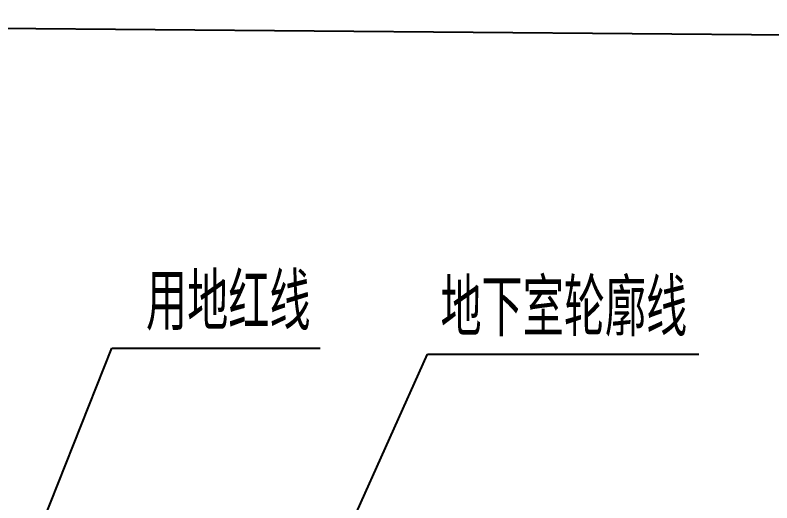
# Model space of a CAD drawing. Header units: metres. Extents: x 71066629 to 71645179, y 84793221 to 85208804.
# Drawn here: x 71314822 to 71337185, y 84971118 to 84985533 of the extents above; entities that cross this region are included whole.
import ezdxf

# ---------------------------------------------------------------- set-up
doc = ezdxf.new("R2010")
doc.units = ezdxf.units.M
doc.header["$LTSCALE"] = 1000
doc.linetypes.add('DASH', pattern=[0.35, 0.25, -0.1])
for name, color, linetype in [('A_N_PUB_TEXT', 7, 'Continuous'), ('G-ANNO-DIMS', 3, 'Continuous'), ('G-SITE-BLUE', 5, 'Continuous'), ('G_N_GUIDES', 3, 'DASH')]:
    doc.layers.add(name, color=color, linetype=linetype)
doc.styles.add('_TCH_DIM', font='SIMPLEX', dxfattribs={"bigfont": 'GBCBIG'})

# ---------------------------------------------------------------- blocks, each defined once
blk = doc.blocks.new('A$C237376EB')
at = {"layer": 'G-SITE-BLUE', "linetype": 'Continuous'}
blk.add_line((792.649, 572.519), (689.349, 573.382), dxfattribs=at)

msp = doc.modelspace()

# ---------------------------------------------------------------- linework, layer by layer
at = {"layer": 'G-ANNO-DIMS'}
for p, q in [((71315580.039, 84970401.095), (71317678.312, 84975691.179)), ((71317678.312, 84975691.179), (71323832.184, 84975691.179)), ((71322179.065, 84964733.536), (71327010.498, 84975517.468)), ((71327010.498, 84975517.468), (71335027.828, 84975517.468))]:
    msp.add_line(p, q, dxfattribs=at)

# ---------------------------------------------------------------- block references
at = {"layer": 'G_N_GUIDES', "xscale": 1000, "yscale": 1000, "zscale": 1000}
msp.add_blockref('A$C237376EB', (70577308.677, 84412150.795), dxfattribs=at)

# ---------------------------------------------------------------- texts
at = {"layer": 'A_N_PUB_TEXT', "style": '_TCH_DIM'}
for s, p in [('用地红线', (71318690.163, 84976216.179)), ('地下室轮廓线', (71327391.126, 84976042.468))]:
    msp.add_text(s, height=1687.9433, dxfattribs=at).set_placement(p)

doc.saveas('drawing.dxf')
